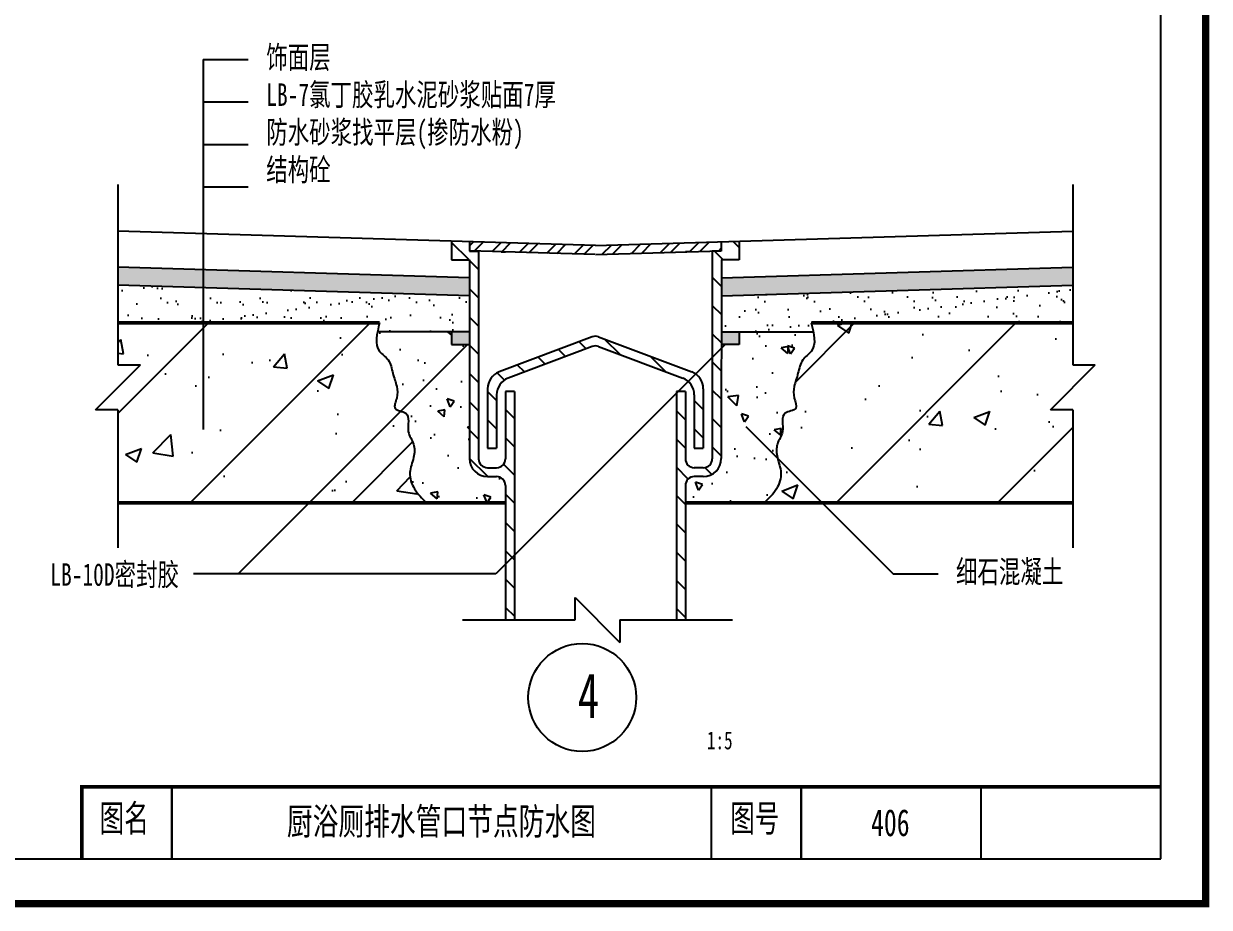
# Model space of a CAD drawing. Extents: x -1435 to -294, y -762 to 85.
# Drawn here: x -1296.3 to -1164.4, y -762.3 to -664 of the extents above; entities that cross this region are included whole.
import ezdxf

# ---------------------------------------------------------------- set-up
doc = ezdxf.new("R2010")
doc.units = 0
doc.layers.get('0').update_dxf_attribs({"linetype": 'CONTINUOUS'})
doc.styles.get("Standard").update_dxf_attribs({"font": 'SimSun.ttf', "width": 0.7, "height": 2.5})
pattern_1 = [(135, (125, 3), (-1.5715448, -1.5715448), [])]

msp = doc.modelspace()

# ---------------------------------------------------------------- hatches: boundary and pattern name
h = msp.add_hatch()
h.set_pattern_fill('ANSI31', color=256, scale=0.7, angle=90, style=0)
h.set_pattern_definition(pattern_1)
h.paths.add_polyline_path([(-1245.69, -689.26), (-1245.7, -689.26), (-1246.69, -689.26), (-1246.69, -688.23), (-1248.69, -688.17), (-1248.69, -690.26), (-1246.69, -690.26), (-1246.69, -712.35, 0.414214), (-1244.69, -714.35), (-1243.69, -714.35, -0.414214), (-1242.69, -715.35), (-1242.69, -724.08), (-1241.69, -723.08), (-1241.69, -704.88), (-1242.69, -704.88), (-1242.69, -712.36, -0.414214), (-1243.69, -713.36), (-1244.69, -713.36, -0.414214), (-1245.69, -712.36)])
h.paths.add_polyline_path([(-1233.04, -699.87, -0.182182), (-1232.34, -699.87), (-1222.98, -703.4, -0.089799), (-1222.37, -703.76), (-1221.54, -702.94, 0.06218), (-1221.98, -702.71), (-1232.34, -698.8, 0.182182), (-1233.04, -698.8), (-1243.39, -702.71, 0.312183), (-1244.69, -704.58), (-1244.69, -711.19), (-1243.69, -711.19), (-1243.69, -705.27, -0.312183), (-1242.39, -703.4)])
h.paths.add_polyline_path([(-1220.69, -704.58, 0.245243), (-1221.54, -702.94), (-1222.37, -703.76, -0.21632), (-1221.69, -705.27), (-1221.69, -711.19), (-1220.69, -711.19)], flags=17)
h.paths.add_polyline_path([(-1218.69, -712.35), (-1218.68, -700.07), (-1219.69, -701.08), (-1219.69, -712.36, -0.414214), (-1220.69, -713.36), (-1221.69, -713.36, -0.414214), (-1222.69, -712.36), (-1222.69, -704.88), (-1223.49, -704.88), (-1223.69, -705.08), (-1223.69, -730.29), (-1222.69, -730.29), (-1222.69, -715.35, -0.414214), (-1221.69, -714.35), (-1220.69, -714.35, 0.41378)])
h.paths.add_polyline_path([(-1241.69, -723.08), (-1242.69, -724.08), (-1242.69, -730.29), (-1241.69, -730.29)])
h = msp.add_hatch()
h.set_pattern_fill('STEEL', color=256, scale=0.7, style=0)
h.set_pattern_definition([(45, (125, 3), (-1.5715448, 1.5715448), []), (45, (125, 4.1113), (-1.5715448, 1.5715448), [])])
h.paths.add_polyline_path([(-1232.69, -688.65), (-1246.69, -688.23), (-1246.69, -689.23), (-1245.7, -689.26), (-1245.69, -689.26), (-1245.69, -689.26), (-1232.69, -689.65), (-1219.69, -689.26), (-1219.69, -689.26), (-1219.67, -689.26), (-1218.69, -689.23), (-1218.69, -688.23)])
h = msp.add_hatch()
h.set_pattern_fill('ANSI31', color=256, scale=0.7, angle=90, style=0)
h.set_pattern_definition(pattern_1)
h.paths.add_polyline_path([(-1219.69, -701.08), (-1218.68, -700.07), (-1218.67, -690.25), (-1216.69, -690.26), (-1216.69, -688.17), (-1218.69, -688.23), (-1218.69, -689.26), (-1219.67, -689.26), (-1219.69, -689.26)])
h = msp.add_hatch()
h.set_pattern_fill('AR-SAND', color=256, scale=0.05, style=0)
h.set_pattern_definition([(37.5, (125, 3), (-0.0800016, 2.4470662), [0, -1.9304, 0, -2.159, 0, -2.06375]), (7.5, (125, 3), (2.2476164, 3.5841255), [0, -1.0414, 0, -1.7399, 0, -0.66675]), (327.5, (123.438, 3), (3.9549619, 0.007186), [0, -0.635, 0, -2.286, 0, -2.9845]), (317.5, (123.438, 3), (3.817782, 1.1146466), [0, -0.3175, 0, -1.4986, 0, -1.7145])])
h.paths.add_polyline_path([(-1179.59, -693.06), (-1179.59, -691.06), (-1218.67, -692.23), (-1218.67, -694.23)])
h.paths.add_polyline_path([(-1246.69, -694.23), (-1246.69, -692.23), (-1276.3, -691.34), (-1276.3, -693.34)])
h.paths.add_polyline_path([(-1276.3, -693.34), (-1276.3, -691.34), (-1285.79, -691.06), (-1285.79, -693.06)])
h = msp.add_hatch()
h.set_pattern_fill('AR-SAND', color=256, scale=0.07, style=0)
h.set_pattern_definition([(37.5, (125, 3), (-0.112002, 3.4258927), [0, -2.70256, 0, -3.0226, 0, -2.88925]), (7.5, (125, 3), (3.146663, 5.017776), [0, -1.45796, 0, -2.43586, 0, -0.93345]), (327.5, (122.813, 3), (5.5369466, 0.0100603), [0, -0.889, 0, -3.2004, 0, -4.1783]), (317.5, (122.813, 3), (5.344895, 1.560505), [0, -0.4445, 0, -2.09804, 0, -2.4003])])
edge = h.paths.add_edge_path()
edge.add_line((-1246.69, -698.26), (-1246.69, -694.23))
edge.add_line((-1246.69, -694.23), (-1276.3, -693.34))
edge.add_line((-1276.3, -693.34), (-1276.3, -697.26))
edge.add_line((-1276.3, -697.26), (-1256.69, -697.26))
edge.add_spline(control_points=[(-1256.69, -697.26), (-1256.77, -697.6), (-1256.86, -697.94), (-1256.93, -698.26)], knot_values=[0, 0, 0, 0, 0.894815, 0.894815, 0.894815, 0.894815], degree=3, periodic=0)
edge.add_line((-1256.93, -698.26), (-1246.69, -698.26))
h.paths.add_polyline_path([(-1285.79, -693.06), (-1285.79, -697.26), (-1276.3, -697.26), (-1276.3, -693.34)])
edge = h.paths.add_edge_path()
edge.add_line((-1218.67, -694.23), (-1218.68, -698.26))
edge.add_line((-1218.68, -698.26), (-1208.45, -698.26))
edge.add_spline(control_points=[(-1208.45, -698.26), (-1208.51, -697.94), (-1208.6, -697.6), (-1208.69, -697.26)], knot_values=[0, 0, 0, 0, 0.894815, 0.894815, 0.894815, 0.894815], degree=3, periodic=0)
edge.add_line((-1208.69, -697.26), (-1181.42, -697.26))
edge.add_line((-1181.42, -697.26), (-1179.59, -697.26))
edge.add_line((-1179.59, -697.26), (-1179.59, -693.06))
edge.add_line((-1179.59, -693.06), (-1218.67, -694.23))
h = msp.add_hatch()
h.set_pattern_fill('AR-CONC', color=256, scale=0.1, style=0)
h.set_pattern_definition([(50, (125, 3), (18.21847, -1.59391), [1.905, -20.955]), (355, (125, 3), (-3.52428, 19.10566), [1.524, -16.764]), (100.451, (126.518, 2.867), (14.69425, 17.51167), [1.619, -17.809]), (46.1842, (125, 8.08), (27.1079, -4.20423), [2.8575, -31.4325]), (96.6356, (127.26, 7.73), (23.74042, 24.74256), [2.4285, -26.7135]), (351.184, (125, 8.08), (23.74046, 24.7425), [2.286, -25.146]), (21, (127.54, 6.81), (15.16149, -10.22655), [1.905, -20.955]), (326, (127.54, 6.81), (6.1802, 18.4188), [1.524, -16.764]), (71.4514, (128.803, 5.958), (21.34165, 8.19229), [1.619, -17.809]), (37.5, (125, 3), (0.30886, 8.455504), [0, -16.5608, 0, -17.018, 0, -16.8275]), (7.5, (125, 3), (6.681966, 10.01806), [0, -9.7028, 0, -16.1798, 0, -6.4135]), (327.5, (119.336, 3), (13.55906, -0.572874), [0, -6.35, 0, -19.812, 0, -26.289]), (317.5, (116.796, 3), (14.81292, 2.54265), [0, -8.255, 0, -13.1572, 0, -18.669])])
edge = h.paths.add_edge_path()
edge.add_line((-1179.59, -717.26), (-1179.59, -706.93))
edge.add_line((-1179.59, -706.93), (-1182.09, -706.93))
edge.add_line((-1182.09, -706.93), (-1177.09, -701.93))
edge.add_line((-1177.09, -701.93), (-1179.59, -701.93))
edge.add_line((-1179.59, -701.93), (-1179.59, -697.26))
edge.add_line((-1179.59, -697.26), (-1208.69, -697.26))
edge.add_spline(control_points=[(-1208.69, -697.26), (-1208.38, -698.45), (-1207.94, -700.14), (-1209.86, -701.32), (-1210.1, -702.87), (-1210.63, -704.25), (-1210.73, -705.52), (-1209.98, -707.03), (-1212.32, -707.09), (-1211.5, -709.31), (-1212.64, -710.66), (-1212.57, -711.75), (-1212.44, -712.27), (-1212.44, -712.29)], knot_values=[0, 0, 0, 0, 3.165721, 4.488828, 6.071003, 7.616694, 8.885484, 10.048793, 11.347188, 13.399118, 14.909151, 16.409813, 16.471314, 16.471314, 16.471314, 16.471314], degree=3, periodic=0)
edge.add_line((-1212.44, -712.29), (-1207.46, -717.26))
edge.add_line((-1207.46, -717.26), (-1179.59, -717.26))
edge = h.paths.add_edge_path()
edge.add_spline(control_points=[(-1212.44, -712.29), (-1212.31, -712.84), (-1211.84, -713.95), (-1212.46, -715.88), (-1213.41, -716.79), (-1213.91, -717.26)], knot_values=[16.471314, 16.471314, 16.471314, 16.471314, 18.135823, 20.007845, 22.068301, 22.068301, 22.068301, 22.068301], degree=3, periodic=0)
edge.add_line((-1213.91, -717.26), (-1207.46, -717.26))
edge.add_line((-1207.46, -717.26), (-1212.44, -712.29))
edge = h.paths.add_edge_path()
edge.add_spline(control_points=[(-1251.47, -717.26), (-1251.97, -716.79), (-1252.92, -715.88), (-1253.54, -713.92), (-1252.85, -712.34), (-1252.74, -710.66), (-1253.87, -709.31), (-1253.18, -707.43), (-1254.12, -707.14), (-1254.32, -707.08)], knot_values=[10.805227, 10.805227, 10.805227, 10.805227, 12.865684, 14.737706, 16.463716, 17.964378, 19.47441, 21.526341, 22.068301, 22.068301, 22.068301, 22.068301], degree=3, periodic=0)
edge.add_line((-1254.32, -707.08), (-1264.5, -717.26))
edge.add_line((-1264.5, -717.26), (-1251.47, -717.26))
edge = h.paths.add_edge_path()
edge.add_spline(control_points=[(-1254.32, -707.08), (-1254.59, -707), (-1255.28, -706.81), (-1254.64, -705.52), (-1254.74, -704.25), (-1255.28, -702.87), (-1255.51, -701.32), (-1257.43, -700.14), (-1257, -698.45), (-1256.69, -697.26)], knot_values=[0, 0, 0, 0, 0.756435, 1.919743, 3.188533, 4.734225, 6.316399, 7.639507, 10.805227, 10.805227, 10.805227, 10.805227], degree=3, periodic=0)
edge.add_line((-1256.69, -697.26), (-1285.79, -697.26))
edge.add_line((-1285.79, -697.26), (-1285.79, -701.93))
edge.add_line((-1285.79, -701.93), (-1283.29, -701.93))
edge.add_line((-1283.29, -701.93), (-1288.29, -706.93))
edge.add_line((-1288.29, -706.93), (-1285.79, -706.93))
edge.add_line((-1285.79, -706.93), (-1285.79, -717.26))
edge.add_line((-1285.79, -717.26), (-1264.5, -717.26))
edge.add_line((-1264.5, -717.26), (-1254.32, -707.08))
h = msp.add_hatch()
h.set_pattern_fill('ANSI31', color=256, scale=4, style=0)
h.set_pattern_definition([(45, (125, 3), (-8.98026, 8.98026), [])])
edge = h.paths.add_edge_path()
edge.add_line((-1285.79, -697.26), (-1285.79, -701.93))
edge.add_line((-1285.79, -701.93), (-1283.29, -701.93))
edge.add_line((-1283.29, -701.93), (-1288.29, -706.93))
edge.add_line((-1288.29, -706.93), (-1285.79, -706.93))
edge.add_line((-1285.79, -706.93), (-1285.79, -717.26))
edge.add_line((-1285.79, -717.26), (-1264.5, -717.26))
edge.add_line((-1264.5, -717.26), (-1254.32, -707.08))
edge.add_spline(control_points=[(-1254.32, -707.08), (-1254.59, -707), (-1255.28, -706.81), (-1254.64, -705.52), (-1254.74, -704.25), (-1255.28, -702.87), (-1255.51, -701.32), (-1257.43, -700.14), (-1257, -698.45), (-1256.69, -697.26)], knot_values=[0, 0, 0, 0, 0.756435, 1.919743, 3.188533, 4.734225, 6.316399, 7.639507, 10.805227, 10.805227, 10.805227, 10.805227], degree=3, periodic=0)
edge.add_line((-1256.69, -697.26), (-1285.79, -697.26))
edge = h.paths.add_edge_path()
edge.add_spline(control_points=[(-1251.47, -717.26), (-1251.97, -716.79), (-1252.92, -715.88), (-1253.54, -713.92), (-1252.85, -712.34), (-1252.74, -710.66), (-1253.87, -709.31), (-1253.18, -707.43), (-1254.12, -707.14), (-1254.32, -707.08)], knot_values=[10.805227, 10.805227, 10.805227, 10.805227, 12.865684, 14.737706, 16.463716, 17.964378, 19.47441, 21.526341, 22.068301, 22.068301, 22.068301, 22.068301], degree=3, periodic=0)
edge.add_line((-1254.32, -707.08), (-1264.5, -717.26))
edge.add_line((-1264.5, -717.26), (-1251.47, -717.26))
edge = h.paths.add_edge_path()
edge.add_line((-1179.59, -717.26), (-1179.59, -706.93))
edge.add_line((-1179.59, -706.93), (-1182.09, -706.93))
edge.add_line((-1182.09, -706.93), (-1177.09, -701.93))
edge.add_line((-1177.09, -701.93), (-1179.59, -701.93))
edge.add_line((-1179.59, -701.93), (-1179.59, -697.26))
edge.add_line((-1179.59, -697.26), (-1208.69, -697.26))
edge.add_spline(control_points=[(-1208.69, -697.26), (-1208.38, -698.45), (-1207.94, -700.14), (-1209.86, -701.32), (-1210.1, -702.87), (-1210.63, -704.25), (-1210.73, -705.52), (-1209.98, -707.03), (-1212.32, -707.09), (-1211.5, -709.31), (-1212.64, -710.66), (-1212.57, -711.75), (-1212.44, -712.27), (-1212.44, -712.29)], knot_values=[0, 0, 0, 0, 3.165721, 4.488828, 6.071003, 7.616694, 8.885484, 10.048793, 11.347188, 13.399118, 14.909151, 16.409813, 16.471314, 16.471314, 16.471314, 16.471314], degree=3, periodic=0)
edge.add_line((-1212.44, -712.29), (-1207.46, -717.26))
edge.add_line((-1207.46, -717.26), (-1179.59, -717.26))
edge = h.paths.add_edge_path()
edge.add_spline(control_points=[(-1212.44, -712.29), (-1212.31, -712.84), (-1211.84, -713.95), (-1212.46, -715.88), (-1213.41, -716.79), (-1213.91, -717.26)], knot_values=[16.471314, 16.471314, 16.471314, 16.471314, 18.135823, 20.007845, 22.068301, 22.068301, 22.068301, 22.068301], degree=3, periodic=0)
edge.add_line((-1213.91, -717.26), (-1207.46, -717.26))
edge.add_line((-1207.46, -717.26), (-1212.44, -712.29))
h = msp.add_hatch()
h.set_pattern_fill('AR-CONC', color=256, scale=0.05, angle=90, style=0)
h.set_pattern_definition([(140, (-1035.3186, -193.1966), (0.79695, 9.10923), [0.9525, -10.4775]), (85, (-1035.319, -193.197), (-9.55283, -1.76214), [0.762, -8.382]), (190.451, (-1035.252, -192.4375), (-8.75583, 7.34713), [0.8095, -8.9045]), (136.1842, (-1037.859, -193.197), (2.10212, 13.55395), [1.42875, -15.71625]), (186.6356, (-1037.683, -192.067), (-12.37128, 11.8702), [1.21425, -13.35675]), (81.184, (-1037.859, -193.197), (-12.37126, 11.87023), [1.143, -12.573]), (111, (-1037.2236, -191.9266), (5.11328, 7.58074), [0.9525, -10.4775]), (56, (-1037.224, -191.927), (-9.2094, 3.0901), [0.762, -8.382]), (161.4514, (-1036.7975, -191.295), (-4.09614, 10.67082), [0.8095, -8.9045]), (127.5, (-1035.3186, -193.1966), (-4.227752, 0.15443), [0, -8.2804, 0, -8.509, 0, -8.41375]), (97.5, (-1035.3186, -193.1966), (-5.00903, 3.340983), [0, -4.8514, 0, -8.0899, 0, -3.20675]), (57.5, (-1035.3186, -196.0287), (0.286437, 6.77953), [0, -3.175, 0, -9.906, 0, -13.1445]), (47.5, (-1035.3186, -197.2987), (-1.271325, 7.40646), [0, -4.1275, 0, -6.5786, 0, -9.3345])])
edge = h.paths.add_edge_path()
edge.add_line((-1246.69, -699.66), (-1246.9, -699.66))
edge.add_line((-1246.9, -699.66), (-1254.32, -707.08))
edge.add_spline(control_points=[(-1254.32, -707.08), (-1254.12, -707.14), (-1253.18, -707.43), (-1253.87, -709.31), (-1252.74, -710.66), (-1252.85, -712.34), (-1253.54, -713.92), (-1252.92, -715.88), (-1251.97, -716.79), (-1251.47, -717.26)], knot_values=[10.805227, 10.805227, 10.805227, 10.805227, 11.347188, 13.399118, 14.909151, 16.409813, 18.135823, 20.007845, 22.068301, 22.068301, 22.068301, 22.068301], degree=3, periodic=0)
edge.add_line((-1251.47, -717.26), (-1242.69, -717.26))
edge.add_line((-1242.69, -717.26), (-1242.69, -715.35))
edge.add_arc((-1243.69, -715.35), 1, 0, 90)
edge.add_line((-1243.69, -714.35), (-1244.69, -714.35))
edge.add_arc((-1244.69, -712.35), 2, 180, 270, ccw=False)
edge.add_line((-1246.69, -712.35), (-1246.69, -699.66))
edge = h.paths.add_edge_path()
edge.add_spline(control_points=[(-1256.93, -698.26), (-1257.1, -699.09), (-1257.15, -700.32), (-1255.51, -701.32), (-1255.28, -702.87), (-1254.74, -704.25), (-1254.64, -705.52), (-1255.28, -706.81), (-1254.59, -707), (-1254.32, -707.08)], knot_values=[0.894815, 0.894815, 0.894815, 0.894815, 3.165721, 4.488828, 6.071003, 7.616694, 8.885484, 10.048793, 10.805227, 10.805227, 10.805227, 10.805227], degree=3, periodic=0)
edge.add_line((-1254.32, -707.08), (-1246.9, -699.66))
edge.add_line((-1246.9, -699.66), (-1248.69, -699.66))
edge.add_line((-1248.69, -699.66), (-1248.69, -698.26))
edge.add_line((-1248.69, -698.26), (-1256.93, -698.26))
edge = h.paths.add_edge_path()
edge.add_spline(control_points=[(-1213.91, -717.26), (-1213.41, -716.79), (-1212.46, -715.88), (-1211.84, -713.92), (-1212.53, -712.34), (-1212.64, -710.66), (-1211.5, -709.31), (-1212.32, -707.09), (-1209.98, -707.03), (-1210.73, -705.52), (-1210.63, -704.25), (-1210.1, -702.87), (-1209.86, -701.32), (-1208.23, -700.32), (-1208.28, -699.09), (-1208.45, -698.26)], knot_values=[0.894815, 0.894815, 0.894815, 0.894815, 2.955271, 4.827293, 6.553303, 8.053965, 9.563997, 11.615928, 12.914323, 14.077631, 15.346421, 16.892113, 18.474288, 19.797395, 22.068301, 22.068301, 22.068301, 22.068301], degree=3, periodic=0)
edge.add_line((-1208.45, -698.26), (-1216.69, -698.26))
edge.add_line((-1216.69, -698.26), (-1216.69, -699.66))
edge.add_line((-1216.69, -699.66), (-1218.27, -699.66))
edge.add_line((-1218.27, -699.66), (-1218.69, -700.08))
edge.add_line((-1218.69, -700.08), (-1218.69, -712.35))
edge.add_arc((-1220.69, -712.35), 2, -90, 0, ccw=False)
edge.add_line((-1220.69, -714.35), (-1221.69, -714.35))
edge.add_arc((-1221.69, -715.35), 1, 90, 180)
edge.add_line((-1222.69, -715.35), (-1222.69, -717.26))
edge.add_line((-1222.69, -717.26), (-1213.91, -717.26))
h = msp.add_hatch(color=256)
h.paths.add_polyline_path([(-1218.68, -698.26), (-1218.68, -699.66), (-1216.69, -699.66), (-1216.69, -698.26)])
h.paths.add_polyline_path([(-1248.69, -699.66), (-1246.69, -699.66), (-1246.69, -698.26), (-1248.69, -698.26)])

# ---------------------------------------------------------------- linework, layer by layer
for p, q in [((-1169.82, -756.85), (-1169.82, -570.85)), ((-1276.3, -667.95), (-1276.3, -709.11)), ((-1276.3, -667.95), (-1271.3, -667.95)), ((-1276.3, -672.68), (-1271.3, -672.68)), ((-1276.3, -677.41), (-1271.3, -677.41)), ((-1285.79, -681.85), (-1285.79, -701.93)), ((-1276.3, -682.14), (-1271.3, -682.14)), ((-1179.59, -681.85), (-1179.59, -701.93)), ((-1232.69, -688.65), (-1285.79, -687.05)), ((-1248.69, -688.17), (-1248.69, -690.26)), ((-1246.69, -688.26), (-1246.69, -689.26)), ((-1232.69, -688.65), (-1179.59, -687.05)), ((-1218.69, -688.26), (-1218.69, -689.26)), ((-1216.69, -688.17), (-1216.69, -690.26)), ((-1232.72, -689.65), (-1246.69, -689.23)), ((-1246.69, -689.26), (-1245.69, -689.26)), ((-1245.69, -689.26), (-1245.69, -712.36)), ((-1243.19, -689.35), (-1242.69, -689.35)), ((-1232.66, -689.65), (-1218.69, -689.23)), ((-1222.19, -689.35), (-1222.69, -689.35)), ((-1219.69, -689.26), (-1219.69, -712.36)), ((-1218.69, -689.26), (-1219.69, -689.26)), ((-1248.69, -690.26), (-1246.69, -690.26)), ((-1246.69, -690.26), (-1246.69, -712.35)), ((-1218.67, -690.25), (-1218.69, -712.35)), ((-1216.69, -690.26), (-1218.69, -690.25)), ((-1246.69, -692.23), (-1285.79, -691.06)), ((-1218.67, -692.23), (-1179.59, -691.06)), ((-1246.69, -694.23), (-1285.79, -693.06)), ((-1218.67, -694.23), (-1179.59, -693.06)), ((-1256.69, -697.26), (-1285.79, -697.26)), ((-1208.69, -697.26), (-1181.42, -697.26)), ((-1246.69, -698.26), (-1256.93, -698.26)), ((-1248.69, -698.26), (-1248.69, -699.66)), ((-1233.04, -698.8), (-1243.39, -702.71)), ((-1232.34, -698.8), (-1221.98, -702.71)), ((-1218.68, -698.26), (-1208.45, -698.26)), ((-1216.69, -698.26), (-1216.69, -699.66)), ((-1246.9, -699.66), (-1272.41, -725.17)), ((-1248.69, -699.66), (-1246.69, -699.66)), ((-1218.27, -699.66), (-1243.77, -725.17)), ((-1233.04, -699.87), (-1242.39, -703.4)), ((-1232.34, -699.87), (-1222.98, -703.4)), ((-1216.69, -699.66), (-1218.69, -699.66)), ((-1288.29, -706.93), (-1283.29, -701.93)), ((-1285.79, -701.93), (-1283.29, -701.93)), ((-1182.09, -706.93), (-1177.09, -701.93)), ((-1179.59, -701.93), (-1177.09, -701.93)), ((-1244.69, -704.58), (-1244.69, -711.19)), ((-1243.69, -705.27), (-1243.69, -711.19)), ((-1241.69, -704.88), (-1242.69, -704.88)), ((-1242.69, -704.88), (-1242.69, -712.36)), ((-1241.69, -704.88), (-1241.69, -730.29)), ((-1222.69, -704.88), (-1223.69, -704.88)), ((-1223.69, -704.88), (-1223.69, -730.29)), ((-1222.69, -704.88), (-1222.69, -712.36)), ((-1221.69, -705.27), (-1221.69, -711.19)), ((-1220.69, -704.58), (-1220.69, -711.19)), ((-1285.79, -706.93), (-1288.29, -706.93)), ((-1285.79, -706.93), (-1285.79, -722.26)), ((-1179.59, -706.93), (-1182.09, -706.93)), ((-1179.59, -706.93), (-1179.59, -722.26)), ((-1215.95, -708.78), (-1199.56, -725.17)), ((-1244.69, -711.19), (-1243.69, -711.19)), ((-1221.69, -711.19), (-1220.69, -711.19)), ((-1244.69, -713.36), (-1243.69, -713.36)), ((-1244.69, -713.36), (-1244.69, -713.36)), ((-1220.69, -713.36), (-1221.69, -713.36)), ((-1220.69, -713.36), (-1220.69, -713.36)), ((-1244.69, -714.35), (-1243.69, -714.35)), ((-1220.69, -714.35), (-1221.69, -714.35)), ((-1242.69, -715.35), (-1242.69, -730.29)), ((-1222.69, -715.35), (-1222.69, -730.29)), ((-1242.69, -717.26), (-1285.79, -717.26)), ((-1222.69, -717.26), (-1179.59, -717.26)), ((-1243.77, -725.17), (-1277.41, -725.17)), ((-1199.56, -725.17), (-1194.56, -725.17)), ((-1234.96, -727.79), (-1229.96, -732.79)), ((-1234.96, -730.29), (-1234.96, -727.79)), ((-1247.46, -730.29), (-1234.96, -730.29)), ((-1229.96, -730.29), (-1229.96, -732.79)), ((-1229.96, -730.29), (-1217.46, -730.29)), ((-1289.82, -748.85), (-1289.82, -756.85)), ((-1279.82, -748.85), (-1279.82, -756.85)), ((-1219.82, -748.85), (-1219.82, -756.85)), ((-1209.82, -748.85), (-1209.82, -756.85)), ((-1189.82, -748.85), (-1189.82, -756.85)), ((-1419.82, -756.85), (-1169.82, -756.85))]:
    msp.add_line(p, q)
for points, const_width in [([(-1434.82, -761.85), (-1164.82, -761.85), (-1164.82, -565.85), (-1434.82, -565.85), (-1434.82, -761.85)], 0.8), ([(-1256.69, -697.26), (-1285.79, -697.26)], 0.4), ([(-1179.59, -697.26), (-1208.69, -697.26)], 0.4), ([(-1242.69, -717.26), (-1285.79, -717.26)], 0.4), ([(-1179.59, -717.26), (-1222.69, -717.26)], 0.4), ([(-1169.82, -748.85), (-1289.82, -748.85), (-1289.82, -756.85)], 0.4), ([(-1279.82, -756.85), (-1279.82, -748.85)], 0.2), ([(-1219.82, -756.85), (-1219.82, -748.85)], 0.2), ([(-1209.82, -748.85), (-1209.82, -756.85)], 0.2), ([(-1189.82, -756.85), (-1189.82, -748.85)], 0.2)]:
    msp.add_lwpolyline(points, dxfattribs=dict(const_width=const_width))
msp.add_circle((-1234.16, -738.92), 6)
for centre, radius, start, end in [((-1232.69, -699.74), 1, 69.35, 110.65), ((-1232.69, -700.81), 1, 69.35, 110.65), ((-1242.69, -704.58), 2, 110.65, 180), ((-1222.69, -704.58), 2, 0, 69.35), ((-1241.69, -705.27), 2, 110.65, 180), ((-1223.69, -705.27), 2, 0, 69.35), ((-1244.69, -712.36), 1, 270, 270), ((-1220.69, -712.36), 1, 270, 270), ((-1244.69, -712.35), 2, 180, 270), ((-1244.69, -712.36), 1, 180, 270), ((-1243.69, -712.36), 1, 270, 0), ((-1221.69, -712.36), 1, 180, 270), ((-1220.69, -712.35), 2, 270, 0), ((-1220.69, -712.36), 1, 270, 0), ((-1243.69, -715.35), 1, 0, 90), ((-1221.69, -715.35), 1, 90, 180)]:
    msp.add_arc(centre, radius, start, end)
for points in [[(-1256.69, -697.26), (-1256.69, -700.43), (-1255.75, -701.37), (-1255.22, -702.86), (-1254.79, -704.34), (-1254.79, -705.61), (-1254.97, -706.76), (-1253.79, -707.3), (-1253.5, -709.33), (-1252.92, -710.73), (-1252.92, -712.23), (-1253.32, -713.91), (-1252.82, -715.71), (-1251.47, -717.26)], [(-1208.69, -697.26), (-1208.69, -700.43), (-1209.62, -701.37), (-1210.16, -702.86), (-1210.58, -704.34), (-1210.58, -705.61), (-1210.41, -706.76), (-1211.59, -707.3), (-1211.88, -709.33), (-1212.45, -710.73), (-1212.45, -712.23), (-1212.06, -713.91), (-1212.55, -715.71), (-1213.91, -717.26)]]:
    msp.add_spline(points, degree=3)

# ---------------------------------------------------------------- texts
for s, insert, char_height, width, attachment_point in [('饰面层\\PLB-7氯丁胶乳水泥砂浆贴面7厚\\P防水砂浆找平层(掺防水粉)\\P结构砼', (-1269.3, -666.45), 2.5, 50, 1), ('LB-10D密封胶', (-1279.01, -726.78), 2.5, 91.4277, 9), ('细石混凝土', (-1192.59, -723.67), 2.5, 50.0329, 1), ('4', (-1234.66, -736.21), 5, 2.34, 1), ('1:5', (-1220.29, -742.68), 2, 12, 1), ('\\fTxt|b0|i0|c134|p2;图名', (-1287.83, -750.85), 3, 18.801, 1), ('厨浴厕排水管口节点防水图', (-1249.82, -752.85), 3, 60, 5), ('\\fTxt|b0|i0|c134|p2;图号', (-1217.69, -750.85), 3, 18.801, 1), ('406', (-1199.89, -752.86), 3, 20, 5)]:
    msp.add_mtext(s, dxfattribs=dict(insert=insert, char_height=char_height, width=width, attachment_point=attachment_point))

doc.saveas('drawing.dxf')
